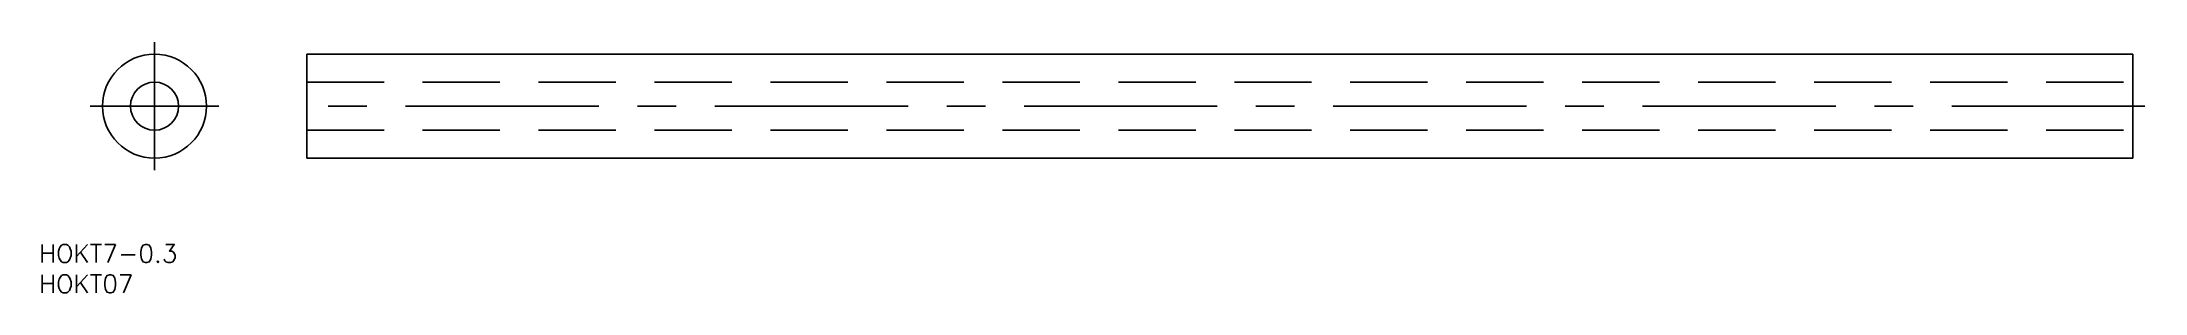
# Model space of a CAD drawing. Extents: x -18 to 327, y -31 to 11.
import ezdxf

# ---------------------------------------------------------------- set-up
doc = ezdxf.new("R2010")
doc.units = 0
doc.linetypes.add('CENTER', pattern=[50.8, 31.75, -6.35, 6.35, -6.35])
doc.linetypes.add('DASHED', pattern=[19.05, 12.7, -6.35])
doc.layers.get('0').update_dxf_attribs({"linetype": 'CONTINUOUS'})
doc.layers.add('CENTER', color=1, linetype='CENTER')
doc.styles.get("Standard").update_dxf_attribs({"font": 'txt.shx', "height": 3, "bigfont": 'bigfont.shx'})

msp = doc.modelspace()

# ---------------------------------------------------------------- linework, layer by layer
at = {"color": 7, "linetype": 'CONTINUOUS'}
for p, q in [((25, 8.55), (325, 8.55)), ((25, 8.55), (25, -8.55)), ((325, 8.55), (325, -8.55)), ((25, -8.55), (325, -8.55))]:
    msp.add_line(p, q, dxfattribs=at)
at = {"color": 3, "linetype": 'DASHED'}
for p, q in [((25, 3.95), (325, 3.95)), ((25, -3.95), (325, -3.95))]:
    msp.add_line(p, q, dxfattribs=at)
at = {"color": 7, "linetype": 'CONTINUOUS'}
for radius in [8.55, 3.95]:
    msp.add_circle((0, 0), radius, dxfattribs=at)
at = {"layer": 'CENTER', "color": 1, "linetype": 'CENTER'}
for p, q in [((0, 10.55), (0, -10.55)), ((10.55, 0), (-10.55, 0)), ((327, 0), (23, 0))]:
    msp.add_line(p, q, dxfattribs=at)

# ---------------------------------------------------------------- texts
at = {"color": 7, "linetype": 'CONTINUOUS'}
for s, p in [('HOKT7-0.3', (-18.99, -25.73)), ('HOKT07', (-18.99, -30.73))]:
    msp.add_text(s, height=3, dxfattribs=at).set_placement(p)

doc.saveas('drawing.dxf')
